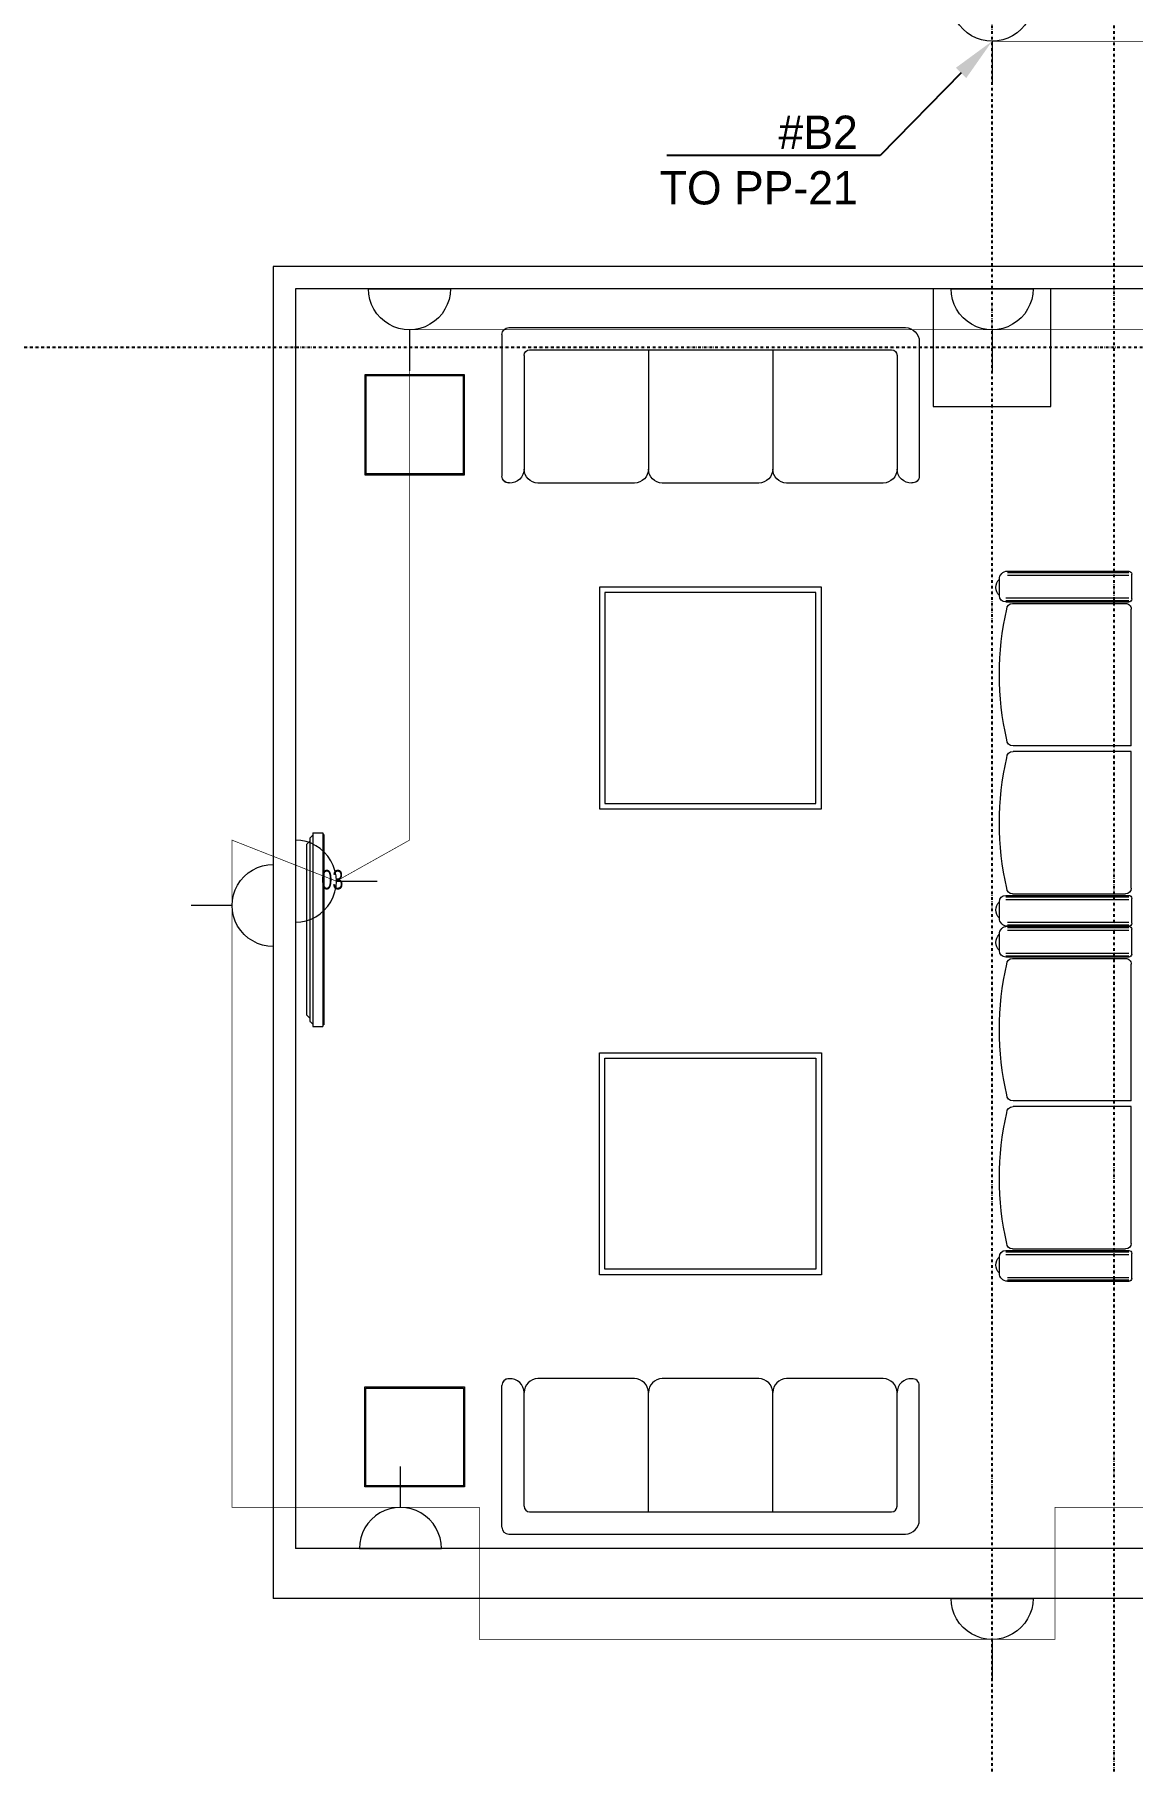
# Model space of a CAD drawing. Header units: metres. Extents: x 85953 to 212055, y -1481497 to -1363692.
# Drawn here: x 103501 to 108445, y -1388507 to -1380727 of the extents above; entities that cross this region are included whole.
import ezdxf
from ezdxf import colors
from ezdxf.entities.mleader import LeaderData, LeaderLine
from ezdxf.math import Vec2, Vec3

# ---------------------------------------------------------------- set-up
doc = ezdxf.new("R2010")
doc.units = ezdxf.units.M
doc.linetypes.add('DASHDOT', pattern=[25.4, 12.7, -6.35, 0, -6.35])
doc.layers.get('0').update_dxf_attribs({"lineweight": 0})
doc.layers.add('axes', color=8, linetype='Continuous')
doc.layers.add('E-POWR', color=7, linetype='Continuous', lineweight=9, true_color=0x487e3e)
for name, color, linetype, lineweight in [('Medical Equipment and Furniture', 8, 'Continuous', 0), ('Medical Equipment and Furniture1', 8, 'Continuous', 5), ('Structure', 8, 'Continuous', 9), ('Walls', 8, 'Continuous', 0)]:
    doc.layers.add(name, color=color, linetype=linetype, lineweight=lineweight)
doc.styles.get("Standard").update_dxf_attribs({"font": 'GOTHIC.TTF'})
doc.styles.add('X3G_ENTITY_257CFD', font='swisscl.ttf', dxfattribs={"height": 200})

# ---------------------------------------------------------------- blocks, each defined once
blk = doc.blocks.new('NORMAL SOCKET')
at = {"layer": 'E-POWR'}
for p, q in [((0, 308), (0, 615)), ((-308, 0), (308, 0))]:
    blk.add_line(p, q, dxfattribs=at)
blk.add_ellipse((0, 0), major_axis=(33, 306), ratio=1, start_param=4.81904, end_param=7.960633, dxfattribs=at)
blk = doc.blocks.new('GF21008-P')
at = {"layer": 'Medical Equipment and Furniture1'}
for p, q in [((-0.79, -0.7634), (-0.79, -0.217)), ((-0.784, -0.7634), (-0.784, -0.217)), ((-0.7767, -0.2037), (-0.6644, -0.2037)), ((-0.7722, -0.7634), (-0.7722, -0.217)), ((-0.6689, -0.7712), (-0.6689, -0.217)), ((-0.6571, -0.7712), (-0.6571, -0.217)), ((-0.6512, -0.7712), (-0.6512, -0.217)), ((-0.6444, -0.7413), (-0.6444, -0.2312)), ((-0.6191, -0.2059), (-0.0026, -0.2059)), ((-0.0026, -0.2059), (-0.0026, -0.7385)), ((0.0223, -0.2059), (0.0223, -0.7385)), ((0.0223, -0.2059), (0.639, -0.2059)), ((0.6643, -0.7413), (0.6643, -0.2312)), ((0.6711, -0.7712), (0.6711, -0.217)), ((0.677, -0.7712), (0.677, -0.217)), ((0.6843, -0.2037), (0.7964, -0.2037)), ((0.6888, -0.7712), (0.6888, -0.217)), ((0.792, -0.7634), (0.792, -0.217)), ((0.8038, -0.7634), (0.8038, -0.217)), ((0.8097, -0.7634), (0.8097, -0.217)), ((-0.7533, -0.8), (-0.68, -0.8)), ((0.6998, -0.8), (0.7731, -0.8))]:
    blk.add_line(p, q, dxfattribs=at)
for centre, radius, start, end in [((-0.7767, -0.217), 0.0133, 90, 180), ((-0.6644, -0.217), 0.0133, 0, 90), ((-0.6191, -0.2312), 0.0253, 90, 180), ((0.639, -0.2312), 0.0253, 0, 90), ((0.6843, -0.217), 0.0133, 90, 180), ((0.7964, -0.217), 0.0133, 0, 90), ((-0.7533, -0.7634), 0.0366, 180, 270), ((-0.68, -0.7712), 0.0288, 270, 0), ((-0.6191, -0.7413), 0.0253, 180, 270), ((-0.3249, 0.51), 1.31, 257.02168, 282.97832), ((-0.0307, -0.7385), 0.0281, 270, 0), ((0.0504, -0.7385), 0.0281, 180, 270), ((0.3447, 0.5106), 1.3106, 257.02456, 282.97544), ((0.639, -0.7413), 0.0253, 270, 0), ((0.6998, -0.7712), 0.0288, 180, 270), ((0.7731, -0.7634), 0.0366, 270, 0), ((-0.7167, -0.7662), 0.0499, 222.64618, 317.35382), ((0.7365, -0.7662), 0.0499, 222.64618, 317.35382)]:
    blk.add_arc(centre, radius, start, end, dxfattribs=at)
blk = doc.blocks.new('DM15862C-P')
at = {"lineweight": 0}
for p, q in [((-0.3835, 0), (-0.3983, -0.0149)), ((0.3835, 0), (-0.3835, 0)), ((0.3835, 0), (0.3983, -0.0149)), ((-0.4367, -0.0287), (-0.4367, -0.0734)), ((0.4365, -0.0287), (-0.4367, -0.0287)), ((0.4365, -0.0734), (-0.4367, -0.0734)), ((-0.4291, -0.078), (-0.4291, -0.0734)), ((-0.4157, -0.0175), (-0.4256, -0.0287)), ((0.41, -0.0149), (-0.4099, -0.0149)), ((0.4157, -0.0175), (0.4254, -0.0287)), ((0.429, -0.078), (0.429, -0.0734)), ((0.4365, -0.0287), (0.4365, -0.0734)), ((0.429, -0.078), (-0.4291, -0.078))]:
    blk.add_line(p, q, dxfattribs=at)
for points in [[(-0.4099, -0.0149), (-0.4121, -0.0149), (-0.4141, -0.0158), (-0.4157, -0.0175)], [(0.4157, -0.0175), (0.4141, -0.0158), (0.4121, -0.0149), (0.41, -0.0149)]]:
    blk.add_open_spline(points, degree=3, dxfattribs=at)
blk = doc.blocks.new('3 seater 1')
at = {"layer": 'Medical Equipment and Furniture'}
for p, q in [((-443498.3, -319435.2, -2.4), (-443498.3, -318797.7, -2.4)), ((-442900.8, -318766.4, -2.4), (-443335.8, -318766.4, -2.4)), ((-442340.8, -318766.4, -2.4), (-442775.8, -318766.4, -2.4)), ((-441780.8, -318766.4, -2.4), (-442215.8, -318766.4, -2.4)), ((-441618.3, -319403.9, -2.4), (-441618.3, -318797.7, -2.4)), ((-443398.3, -319341.4, -2.4), (-443398.3, -318828.9, -2.4)), ((-442838.3, -319366.4, -2.4), (-442838.3, -318828.9, -2.4)), ((-442278.3, -319366.4, -2.4), (-442278.3, -318828.9, -2.4)), ((-441718.3, -319341.4, -2.4), (-441718.3, -318828.9, -2.4)), ((-443373.3, -319366.4, -2.4), (-441743.3, -319366.4, -2.4)), ((-443467.1, -319466.4, -2.4), (-441680.8, -319466.4, -2.4))]:
    blk.add_line(p, q, dxfattribs=at)
for centre, radius, start, end in [((-443467.1, -318797.7, -2.4), 31.2, 90, 180), ((-443467.1, -318797.7, -2.4), 31.2, 85.24922, 180), ((-443460.8, -318828.9, -2.4), 62.5, 0, 93.35883), ((-443335.8, -318828.9, -2.4), 62.5, 90, 180), ((-442900.8, -318828.9, -2.4), 62.5, 0, 90), ((-442775.8, -318828.9, -2.4), 62.5, 90, 180), ((-442340.8, -318828.9, -2.4), 62.5, 0, 90), ((-442215.8, -318828.9, -2.4), 62.5, 90, 180), ((-441780.8, -318828.9, -2.4), 62.5, 0, 90), ((-441655.8, -318828.9, -2.4), 62.5, 86.64117, 180), ((-441649.6, -318797.7, -2.4), 31.2, 0, 94.75078), ((-443373.3, -319341.4, -2.4), 25, 180, 270), ((-441743.3, -319341.4, -2.4), 25, 270, 0), ((-443467.1, -319435.2, -2.4), 31.2, 180, 270), ((-441680.8, -319403.9, -2.4), 62.5, 270, 0)]:
    blk.add_arc(centre, radius, start, end, dxfattribs=at)

msp = doc.modelspace()

# ---------------------------------------------------------------- linework, layer by layer
at = {"layer": 'axes', "linetype": 'DASHDOT'}
for p, q in [((107813.3, -1477267.4, 2.3), (107813.3, -1366691.8, 2.3)), ((108363.3, -1477267.3, -0.1), (108363.3, -1366661.8, -0.1)), ((119073.3, -1382137.7, 2.3), (95447.5, -1382137.7, 2.3))]:
    msp.add_line(p, q, dxfattribs=at)
at = {"layer": 'E-POWR', "const_width": 3}
msp.add_lwpolyline([(107813.3, -1380757.3), (110805.4, -1380757.3), (110805.4, -1382057.3), (109858.5, -1382057.3), (107813.3, -1382057.3), (105189, -1382057.3), (105189, -1384356.8), (104859.9, -1384541.4), (104390.7, -1384356.8), (104390.7, -1387363.1), (105503.2, -1387363.1), (105503.2, -1387957.3), (108096.2, -1387957.3), (108096.2, -1387363.1), (111264.8, -1387363.1), (111264.8, -1384657.3)], dxfattribs=at)
at = {"layer": 'Medical Equipment and Furniture', "elevation": -0.1}
for points in [[(105437.7, -1382260.6), (104987.7, -1382260.6), (104987.7, -1382710.6), (105437.7, -1382710.6)], [(104992.7, -1382705.6), (105432.7, -1382705.6), (105432.7, -1382265.6), (104992.7, -1382265.6)], [(106044.8, -1384216.2), (107044.8, -1384216.2), (107044.8, -1383216.2), (106044.8, -1383216.2)], [(107019.8, -1383241.2), (106069.8, -1383241.2), (106069.8, -1384191.2), (107019.8, -1384191.2)], [(106044.8, -1385314.3), (107044.8, -1385314.3), (107044.8, -1386314.3), (106044.8, -1386314.3)], [(107019.8, -1386289.3), (106069.8, -1386289.3), (106069.8, -1385339.3), (107019.8, -1385339.3)], [(105437.7, -1387269.9), (104987.7, -1387269.9), (104987.7, -1386819.9), (105437.7, -1386819.9)], [(104992.7, -1386824.9), (105432.7, -1386824.9), (105432.7, -1387264.9), (104992.7, -1387264.9)]]:
    msp.add_lwpolyline(points, close=True, dxfattribs=at)
at = {"layer": 'Structure', "elevation": -2.5}
msp.add_lwpolyline([(107548.3, -1382402.7), (108078.3, -1382402.7), (108078.3, -1381872.7), (107548.3, -1381872.7)], close=True, dxfattribs=at)
at = {"layer": 'Walls'}
for p, q in [((111080.3, -1381772.7, -0.1), (104575.3, -1381772.7, -0.1)), ((104575.3, -1381772.7, -0.1), (104575.3, -1387772.7, -0.1)), ((110980.3, -1381872.7, -0.1), (104675.3, -1381872.7, -0.1)), ((104675.3, -1381872.7, -0.1), (104675.3, -1387547.7, -0.1)), ((109080.3, -1387547.7, -0.1), (104675.3, -1387547.7, -0.1)), ((109080.3, -1387772.7, -0.1), (104575.3, -1387772.7, -0.1))]:
    msp.add_line(p, q, dxfattribs=at)

# ---------------------------------------------------------------- block references
at = {"layer": 'E-POWR', "yscale": 0.6, "zscale": 0.6}
for p, xscale, rotation in [((107813.3, -1380572.7, -4.8), -0.6, 180), ((105189, -1381872.7, -0.1), -0.6, 180), ((107813.3, -1381872.7, -2.5), -0.6, 180), ((104675.3, -1384541.4), 0.6, 269.9999999999957), ((104575.3, -1384651, -4.8), -0.6, 89.99999999999895), ((107813.3, -1387772.7, -2.5), -0.6, 180)]:
    msp.add_blockref('NORMAL SOCKET', p, dxfattribs=dict(at, xscale=xscale, rotation=rotation))
at = {"layer": 'E-POWR', "xscale": 0.6, "yscale": 0.6, "zscale": 0.6}
msp.add_blockref('NORMAL SOCKET', (105148.6, -1387547.7, -0.1), dxfattribs=at)
at = {"layer": 'Medical Equipment and Furniture', "xscale": -1, "rotation": 180}
msp.add_blockref('3 seater 1', (549103.6, -1701514.2, 2.3), dxfattribs=at)
at = {"layer": 'Medical Equipment and Furniture', "yscale": 1000, "zscale": 1000}
for name, p, xscale, rotation in [('GF21008-P', (108645.9, -1383954.5, 2.3), -1000, 270.0000000000002), ('DM15862C-P', (104725.3, -1384760.2, -0.1), 1000, 89.99999999998977), ('GF21008-P', (108645.9, -1385554.1, 2.3), -1000, 270.0000000000002)]:
    msp.add_blockref(name, p, dxfattribs=dict(at, xscale=xscale, rotation=rotation))
at = {"layer": 'Medical Equipment and Furniture'}
msp.add_blockref('3 seater 1', (549103.6, -1068016.3, 2.3), dxfattribs=at)

# ---------------------------------------------------------------- texts
at = {"layer": 'Medical Equipment and Furniture', "insert": (104841.8, -1384490.9, -0.1), "char_height": 87.47, "attachment_point": 2, "style": 'X3G_ENTITY_257CFD'}
msp.add_mtext('03', dxfattribs=at)

# ---------------------------------------------------------------- leaders
at = {"layer": 'E-POWR'}
ml = msp.add_multileader_mtext('Standard', dxfattribs=at)
ml.set_content('#B2\\PTO PP-21', color=256)
ml.set_leader_properties()
ml.build(insert=Vec2(0, 0))
ml.multileader.update_dxf_attribs({"text_right_attachment_type": 6, "dogleg_length": 100, "arrow_head_size": 200})
ctx = ml.context
ctx.base_point, ctx.char_height, ctx.arrow_head_size, ctx.landing_gap_size, ctx.plane_origin = Vec3(106383, -1381169.5, -4.8), 150, 200, 0.09, Vec3(107462.3, -1383857.4, -4.8)
ctx.right_attachment, ctx.text_align_type = 6, 2
notes = []
notes.append((ctx, [(1, (1, 1, 0), (107308.4, -1381272.6, -4.8), (-1, 0), 100, [(0, [(107813.3, -1380757.3, -4.8)], 0, [])])]))
ctx.mtext.insert, ctx.mtext.width, ctx.mtext.alignment, ctx.mtext.flow_direction = Vec3(107208.3, -1381092.6, -4.8), 850.756, 3, 5
for ctx, leaders in notes:
    for number, flags, end, landing, length, lines in leaders:
        leader = LeaderData()
        leader.index, (leader.has_last_leader_line, leader.has_dogleg_vector, leader.attachment_direction) = number, flags
        leader.last_leader_point, leader.dogleg_vector, leader.dogleg_length = Vec3(end), Vec3(landing), length
        for number, points, colour, breaks in lines:
            line = LeaderLine()
            line.index, line.vertices, line.color, line.breaks = number, Vec3.list(points), colors.encode_raw_color(colour), breaks
            leader.lines.append(line)
        ctx.leaders.append(leader)

doc.saveas('drawing.dxf')
